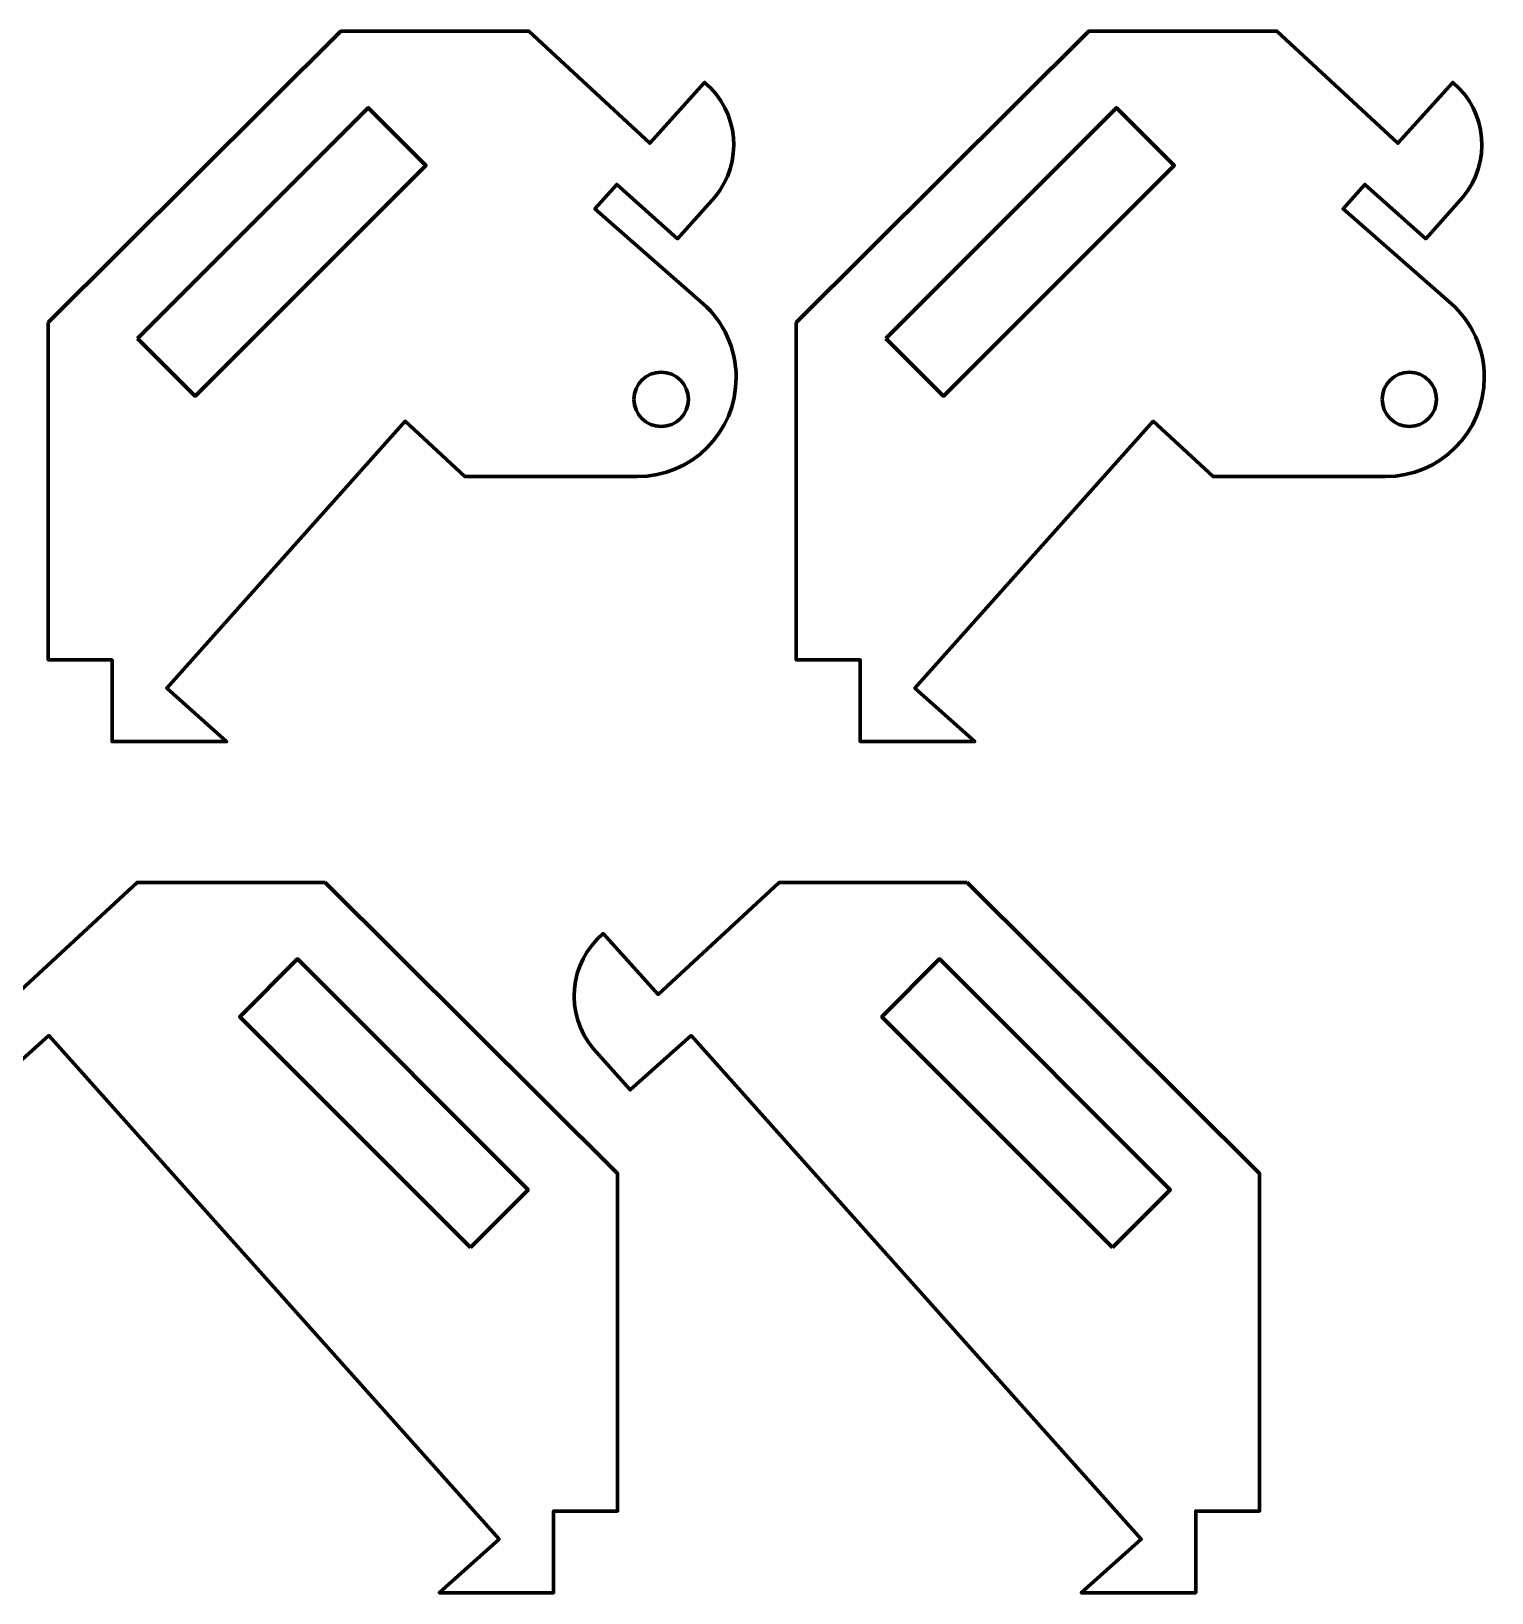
# Model space of a CAD drawing. Header units: inches. Extents: x 589 to 2016, y -1839 to -951.
# Drawn here: x 1948.2 to 2001.9, y -1600.2 to -1542.7 of the extents above; entities that cross this region are included whole.
import ezdxf

# ---------------------------------------------------------------- set-up
doc = ezdxf.new("R2010")
doc.units = ezdxf.units.IN
doc.header["$MEASUREMENT"] = 0
doc.layers.add('Layer 1', color=7, linetype='Continuous')

msp = doc.modelspace()

# ---------------------------------------------------------------- linework, layer by layer
at = {"layer": 'Layer 1', "color": 18, "lineweight": 80, "true_color": 0x010101}
for points in [[(1952.108, -1554.042), (1960.594, -1545.557), (1962.716, -1547.678), (1954.23, -1556.167), (1952.108, -1554.042)], [(1979.631, -1554.042), (1988.117, -1545.557), (1990.241, -1547.678), (1981.753, -1556.167), (1979.631, -1554.042)], [(1964.353, -1587.478), (1955.866, -1578.992), (1957.988, -1576.868), (1966.474, -1585.356), (1964.353, -1587.478)], [(1987.974, -1587.478), (1979.488, -1578.992), (1981.61, -1576.868), (1990.097, -1585.356), (1987.974, -1587.478)]]:
    msp.add_lwpolyline(points, dxfattribs=at)
for points, knots in [([(1948.817, -1553.453), (1948.817, -1553.453), (1948.817, -1565.867), (1948.817, -1565.867), (1948.817, -1565.867), (1951.169, -1565.867), (1951.169, -1565.867), (1951.169, -1565.867), (1951.169, -1568.873), (1951.169, -1568.873), (1951.169, -1568.873), (1955.38, -1568.873), (1955.38, -1568.873), (1955.38, -1568.873), (1953.178, -1566.903), (1953.178, -1566.903), (1953.178, -1566.903), (1961.947, -1557.092), (1961.947, -1557.092), (1961.947, -1557.092), (1964.148, -1559.128), (1964.148, -1559.128), (1964.148, -1559.128), (1970.481, -1559.128), (1970.481, -1559.128), (1972.495, -1559.128), (1974.127, -1557.496), (1974.127, -1555.483), (1974.127, -1554.406), (1973.658, -1553.436), (1972.914, -1552.768), (1972.914, -1552.768), (1968.931, -1549.28), (1968.931, -1549.28), (1968.931, -1549.28), (1969.736, -1548.379), (1969.736, -1548.379), (1969.736, -1548.379), (1971.973, -1550.378), (1971.973, -1550.378), (1971.973, -1550.378), (1973.336, -1548.853), (1973.336, -1548.853), (1974.401, -1547.584), (1974.237, -1545.692), (1972.967, -1544.627), (1972.967, -1544.627), (1970.945, -1546.865), (1970.945, -1546.865), (1970.945, -1546.865), (1966.495, -1542.745), (1966.495, -1542.745), (1966.495, -1542.745), (1959.579, -1542.745), (1959.579, -1542.745), (1959.579, -1542.745), (1948.817, -1553.453), (1948.817, -1553.453)], [0, 0, 0, 0, 1, 1, 1, 2, 2, 2, 3, 3, 3, 4, 4, 4, 5, 5, 5, 6, 6, 6, 7, 7, 7, 8, 8, 8, 9, 9, 9, 10, 10, 10, 11, 11, 11, 12, 12, 12, 13, 13, 13, 14, 14, 14, 15, 15, 15, 16, 16, 16, 17, 17, 17, 18, 18, 18, 19, 19, 19, 19]), ([(1976.34, -1553.453), (1976.34, -1553.453), (1976.34, -1565.867), (1976.34, -1565.867), (1976.34, -1565.867), (1978.692, -1565.867), (1978.692, -1565.867), (1978.692, -1565.867), (1978.692, -1568.873), (1978.692, -1568.873), (1978.692, -1568.873), (1982.903, -1568.873), (1982.903, -1568.873), (1982.903, -1568.873), (1980.701, -1566.903), (1980.701, -1566.903), (1980.701, -1566.903), (1989.472, -1557.092), (1989.472, -1557.092), (1989.472, -1557.092), (1991.672, -1559.128), (1991.672, -1559.128), (1991.672, -1559.128), (1998.005, -1559.128), (1998.005, -1559.128), (2000.018, -1559.128), (2001.651, -1557.496), (2001.651, -1555.483), (2001.651, -1554.406), (2001.182, -1553.436), (2000.438, -1552.768), (2000.438, -1552.768), (1996.457, -1549.28), (1996.457, -1549.28), (1996.457, -1549.28), (1997.261, -1548.379), (1997.261, -1548.379), (1997.261, -1548.379), (1999.498, -1550.378), (1999.498, -1550.378), (1999.498, -1550.378), (2000.86, -1548.853), (2000.86, -1548.853), (2001.925, -1547.584), (2001.763, -1545.692), (2000.492, -1544.627), (2000.492, -1544.627), (1998.47, -1546.865), (1998.47, -1546.865), (1998.47, -1546.865), (1994.019, -1542.745), (1994.019, -1542.745), (1994.019, -1542.745), (1987.102, -1542.745), (1987.102, -1542.745), (1987.102, -1542.745), (1976.34, -1553.453), (1976.34, -1553.453)], [0, 0, 0, 0, 1, 1, 1, 2, 2, 2, 3, 3, 3, 4, 4, 4, 5, 5, 5, 6, 6, 6, 7, 7, 7, 8, 8, 8, 9, 9, 9, 10, 10, 10, 11, 11, 11, 12, 12, 12, 13, 13, 13, 14, 14, 14, 15, 15, 15, 16, 16, 16, 17, 17, 17, 18, 18, 18, 19, 19, 19, 19]), ([(1970.368, -1556.284), (1970.368, -1555.732), (1970.816, -1555.284), (1971.368, -1555.284), (1971.92, -1555.284), (1972.368, -1555.732), (1972.368, -1556.284), (1972.368, -1556.837), (1971.92, -1557.284), (1971.368, -1557.284), (1970.816, -1557.284), (1970.368, -1556.838), (1970.368, -1556.284)], [0, 0, 0, 0, 1, 1, 1, 2, 2, 2, 3, 3, 3, 4, 4, 4, 4]), ([(1997.893, -1556.284), (1997.893, -1555.732), (1998.341, -1555.285), (1998.893, -1555.285), (1999.445, -1555.285), (1999.893, -1555.732), (1999.893, -1556.284), (1999.893, -1556.835), (1999.445, -1557.284), (1998.893, -1557.284), (1998.34, -1557.284), (1997.893, -1556.837), (1997.893, -1556.284)], [0, 0, 0, 0, 1, 1, 1, 2, 2, 2, 3, 3, 3, 4, 4, 4, 4]), ([(1959.003, -1574.055), (1959.003, -1574.055), (1952.087, -1574.055), (1952.087, -1574.055), (1952.087, -1574.055), (1947.634, -1578.175), (1947.634, -1578.175), (1947.634, -1578.175), (1945.614, -1575.937), (1945.614, -1575.937), (1944.344, -1577.002), (1944.18, -1578.894), (1945.245, -1580.162), (1945.245, -1580.162), (1946.608, -1581.688), (1946.608, -1581.688), (1946.608, -1581.688), (1948.845, -1579.689), (1948.845, -1579.689), (1948.845, -1579.689), (1965.404, -1598.211), (1965.404, -1598.211), (1965.404, -1598.211), (1963.201, -1600.181), (1963.201, -1600.181), (1963.201, -1600.181), (1967.412, -1600.181), (1967.412, -1600.181), (1967.412, -1600.181), (1967.412, -1597.175), (1967.412, -1597.175), (1967.412, -1597.175), (1969.764, -1597.175), (1969.764, -1597.175), (1969.764, -1597.175), (1969.764, -1584.761), (1969.764, -1584.761), (1969.764, -1584.761), (1959.003, -1574.055), (1959.003, -1574.055)], [0, 0, 0, 0, 1, 1, 1, 2, 2, 2, 3, 3, 3, 4, 4, 4, 5, 5, 5, 6, 6, 6, 7, 7, 7, 8, 8, 8, 9, 9, 9, 10, 10, 10, 11, 11, 11, 12, 12, 12, 13, 13, 13, 13]), ([(1982.625, -1574.055), (1982.625, -1574.055), (1975.709, -1574.055), (1975.709, -1574.055), (1975.709, -1574.055), (1971.257, -1578.175), (1971.257, -1578.175), (1971.257, -1578.175), (1969.236, -1575.937), (1969.236, -1575.937), (1967.966, -1577.002), (1967.802, -1578.894), (1968.867, -1580.162), (1968.867, -1580.162), (1970.23, -1581.688), (1970.23, -1581.688), (1970.23, -1581.688), (1972.467, -1579.689), (1972.467, -1579.689), (1972.467, -1579.689), (1989.027, -1598.211), (1989.027, -1598.211), (1989.027, -1598.211), (1986.823, -1600.181), (1986.823, -1600.181), (1986.823, -1600.181), (1991.034, -1600.181), (1991.034, -1600.181), (1991.034, -1600.181), (1991.034, -1597.175), (1991.034, -1597.175), (1991.034, -1597.175), (1993.386, -1597.175), (1993.386, -1597.175), (1993.386, -1597.175), (1993.386, -1584.761), (1993.386, -1584.761), (1993.386, -1584.761), (1982.625, -1574.055), (1982.625, -1574.055)], [0, 0, 0, 0, 1, 1, 1, 2, 2, 2, 3, 3, 3, 4, 4, 4, 5, 5, 5, 6, 6, 6, 7, 7, 7, 8, 8, 8, 9, 9, 9, 10, 10, 10, 11, 11, 11, 12, 12, 12, 13, 13, 13, 13])]:
    msp.add_open_spline(points, degree=3, knots=knots, dxfattribs=at)

doc.saveas('drawing.dxf')
